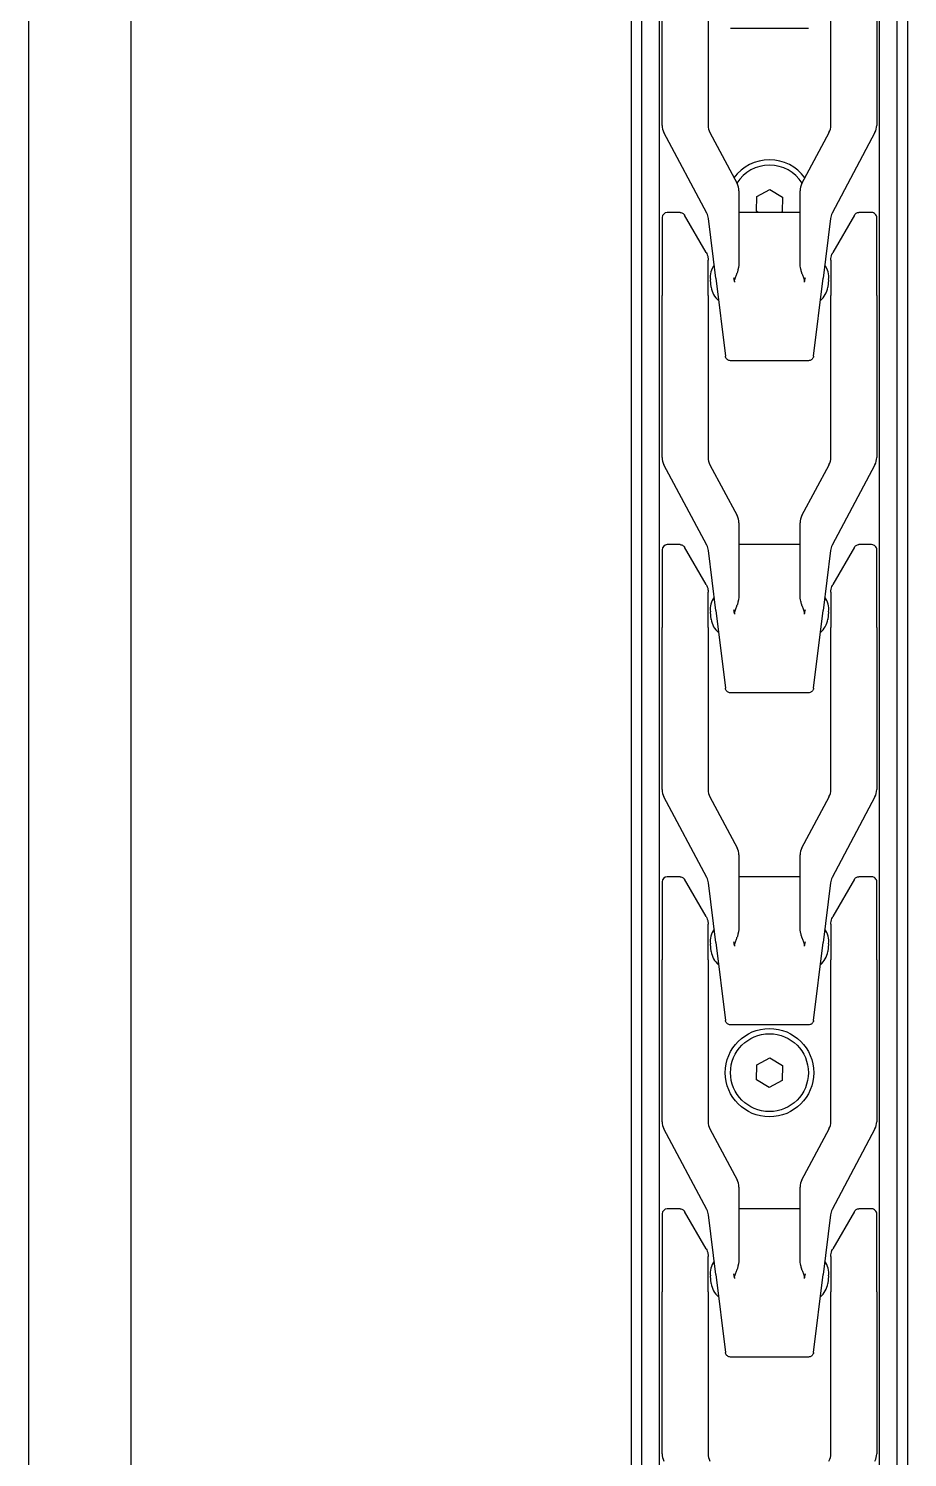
# Model space of a CAD drawing. Extents: x -3873 to 164127, y 7129 to 96529.
# Drawn here: x 42810.2 to 42982.2, y 50455 to 50734.7 of the extents above; entities that cross this region are included whole.
import ezdxf

# ---------------------------------------------------------------- set-up
doc = ezdxf.new("R2010")
doc.units = 0
doc.layers.add('LAYOUT', color=90, linetype='CONTINUOUS')
doc.layers.add('LAYOUT-KROMEKA', color=1, linetype='CONTINUOUS')

# ---------------------------------------------------------------- blocks, each defined once
blk = doc.blocks.new('A$Ccf7c2aec')
at = {"layer": 'LAYOUT-KROMEKA'}
for p, q in [((1830.63, 936.1), (281.4, 936.1)), ((1830.63, 916.1), (281.4, 916.1)), ((175.51, 818.1), (1836.63, 818.1)), ((175.51, 816.1), (1836.63, 816.1)), ((169.51, 812.6), (1840.63, 812.6)), ((1026.03, 812.1), (1057.73, 812.1)), ((1072.98, 812.1), (1057.73, 812.1)), ((1073.85, 803.36), (1089.62, 811.75)), ((1073.98, 808.59), (1073.98, 811.1)), ((1091.03, 812.1), (1122.73, 812.1)), ((1137.98, 812.1), (1122.73, 812.1)), ((1138.85, 803.36), (1154.62, 811.75)), ((1138.98, 808.59), (1138.98, 811.1)), ((1156.03, 812.1), (1187.73, 812.1)), ((1202.98, 812.1), (1187.73, 812.1)), ((1203.85, 803.36), (1219.62, 811.75)), ((1203.98, 808.59), (1203.98, 811.1)), ((1221.03, 812.1), (1252.73, 812.1)), ((1267.98, 812.1), (1252.73, 812.1)), ((1268.85, 803.36), (1284.62, 811.75)), ((1268.98, 808.59), (1268.98, 811.1)), ((1286.03, 812.1), (1317.73, 812.1)), ((1066.18, 803.5), (1073.48, 807.72)), ((1131.18, 803.5), (1138.48, 807.72)), ((1196.18, 803.5), (1203.48, 807.72)), ((1261.18, 803.5), (1268.48, 807.72)), ((1057.73, 803.1), (1026.03, 803.1)), ((1057.73, 803.1), (1064.68, 803.1)), ((1059.36, 802.49), (1060.84, 802.67)), ((1061.11, 801.6), (1072.81, 803.03)), ((1089.62, 802.75), (1079.66, 797.45)), ((1122.73, 803.1), (1091.03, 803.1)), ((1122.73, 803.1), (1129.68, 803.1)), ((1124.36, 802.49), (1125.84, 802.67)), ((1126.11, 801.6), (1137.81, 803.03)), ((1154.62, 802.75), (1144.66, 797.45)), ((1187.73, 803.1), (1156.03, 803.1)), ((1187.73, 803.1), (1194.68, 803.1)), ((1189.36, 802.49), (1190.84, 802.67)), ((1191.11, 801.6), (1202.81, 803.03)), ((1219.62, 802.75), (1209.66, 797.45)), ((1252.73, 803.1), (1221.03, 803.1)), ((1252.73, 803.1), (1259.68, 803.1)), ((1254.36, 802.49), (1255.84, 802.67)), ((1256.11, 801.6), (1267.81, 803.03)), ((1284.62, 802.75), (1274.66, 797.45)), ((1317.73, 803.1), (1286.03, 803.1)), ((1061.11, 801.6), (1045.86, 799.73)), ((1126.11, 801.6), (1110.86, 799.73)), ((1191.11, 801.6), (1175.86, 799.73)), ((1256.11, 801.6), (1240.86, 799.73)), ((1044.98, 783.47), (1044.98, 798.73)), ((1078.25, 797.1), (1064.13, 797.1)), ((1073.98, 785.1), (1073.98, 797.1)), ((1109.98, 783.47), (1109.98, 798.73)), ((1143.25, 797.1), (1129.13, 797.1)), ((1138.98, 785.1), (1138.98, 797.1)), ((1174.98, 783.47), (1174.98, 798.73)), ((1208.25, 797.1), (1194.13, 797.1)), ((1203.98, 785.1), (1203.98, 797.1)), ((1239.98, 783.47), (1239.98, 798.73)), ((1273.25, 797.1), (1259.13, 797.1)), ((1268.98, 785.1), (1268.98, 797.1)), ((1304.98, 783.47), (1304.98, 798.73)), ((1097.75, 791.17), (1099.25, 793.63)), ((1099.25, 793.63), (1102.14, 793.56)), ((1102.14, 793.56), (1103.52, 791.03)), ((1268.98, 793.2), (1269.25, 793.63)), ((1269.25, 793.63), (1272.14, 793.56)), ((1272.14, 793.56), (1273.52, 791.03)), ((1099.13, 788.64), (1097.75, 791.17)), ((1102.02, 788.57), (1099.13, 788.64)), ((1103.52, 791.03), (1102.02, 788.57)), ((1269.13, 788.64), (1268.98, 788.9)), ((1272.02, 788.57), (1269.13, 788.64)), ((1273.52, 791.03), (1272.02, 788.57)), ((1064.13, 785.1), (1078.25, 785.1)), ((1079.66, 784.75), (1089.62, 779.45)), ((1129.13, 785.1), (1143.25, 785.1)), ((1144.66, 784.75), (1154.62, 779.45)), ((1194.13, 785.1), (1208.25, 785.1)), ((1209.66, 784.75), (1219.62, 779.45)), ((1259.13, 785.1), (1273.25, 785.1)), ((1274.66, 784.75), (1284.62, 779.45)), ((1045.86, 782.47), (1061.11, 780.6)), ((1072.81, 779.17), (1061.11, 780.6)), ((1110.86, 782.47), (1126.11, 780.6)), ((1137.81, 779.17), (1126.11, 780.6)), ((1175.86, 782.47), (1191.11, 780.6)), ((1202.81, 779.17), (1191.11, 780.6)), ((1240.86, 782.47), (1256.11, 780.6)), ((1267.81, 779.17), (1256.11, 780.6)), ((1026.03, 779.1), (1057.73, 779.1)), ((1064.68, 779.1), (1057.73, 779.1)), ((1060.84, 779.53), (1059.36, 779.71)), ((1073.48, 774.48), (1066.18, 778.7)), ((1089.62, 770.45), (1073.85, 778.84)), ((1091.03, 779.1), (1122.73, 779.1)), ((1129.68, 779.1), (1122.73, 779.1)), ((1125.84, 779.53), (1124.36, 779.71)), ((1138.48, 774.48), (1131.18, 778.7)), ((1154.62, 770.45), (1138.85, 778.84)), ((1156.03, 779.1), (1187.73, 779.1)), ((1194.68, 779.1), (1187.73, 779.1)), ((1190.84, 779.53), (1189.36, 779.71)), ((1203.48, 774.48), (1196.18, 778.7)), ((1219.62, 770.45), (1203.85, 778.84)), ((1221.03, 779.1), (1252.73, 779.1)), ((1259.68, 779.1), (1252.73, 779.1)), ((1255.84, 779.53), (1254.36, 779.71)), ((1268.48, 774.48), (1261.18, 778.7)), ((1284.62, 770.45), (1268.85, 778.84)), ((1286.03, 779.1), (1317.73, 779.1)), ((1073.98, 771.1), (1073.98, 773.61)), ((1138.98, 771.1), (1138.98, 773.61)), ((1203.98, 771.1), (1203.98, 773.61)), ((1268.98, 771.1), (1268.98, 773.61)), ((1840.63, 769.6), (169.51, 769.6)), ((1057.73, 770.1), (1026.03, 770.1)), ((1057.73, 770.1), (1072.98, 770.1)), ((1122.73, 770.1), (1091.03, 770.1)), ((1122.73, 770.1), (1137.98, 770.1)), ((1187.73, 770.1), (1156.03, 770.1)), ((1187.73, 770.1), (1202.98, 770.1)), ((1252.73, 770.1), (1221.03, 770.1)), ((1252.73, 770.1), (1267.98, 770.1)), ((1317.73, 770.1), (1286.03, 770.1)), ((175.51, 766.1), (1836.63, 766.1)), ((1836.63, 764.1), (175.51, 764.1))]:
    blk.add_line(p, q, dxfattribs=at)
for radius in [8.65, 7.62]:
    blk.add_circle((1100.63, 791.1), radius, dxfattribs=at)
for centre, radius, start, end in [((1026.03, 809.1), 3, 90, 118), ((1072.98, 811.1), 1, 0, 90), ((1091.03, 809.1), 3, 90, 118), ((1137.98, 811.1), 1, 0, 90), ((1156.03, 809.1), 3, 90, 118), ((1202.98, 811.1), 1, 0, 90), ((1221.03, 809.1), 3, 90, 118), ((1267.98, 811.1), 1, 0, 90), ((1286.03, 809.1), 3, 90, 118), ((1026.03, 800.1), 3, 90, 118), ((1061.33, 798.7), 4, 53.4646, 96.9958), ((1072.44, 806.01), 3, 276.9958, 298), ((1091.03, 800.1), 3, 90, 118), ((1126.33, 798.7), 4, 53.4646, 96.9958), ((1137.44, 806.01), 3, 276.9958, 298), ((1156.03, 800.1), 3, 90, 118), ((1191.33, 798.7), 4, 53.4646, 96.9958), ((1202.44, 806.01), 3, 276.9958, 298), ((1221.03, 800.1), 3, 90, 118), ((1256.33, 798.7), 4, 53.4646, 96.9958), ((1267.44, 806.01), 3, 276.9958, 298), ((1286.03, 800.1), 3, 90, 118), ((1059.85, 798.52), 4, 96.9958, 140.527), ((1124.85, 798.52), 4, 96.9958, 140.527), ((1189.85, 798.52), 4, 96.9958, 140.527), ((1254.85, 798.52), 4, 96.9958, 140.527), ((1078.25, 800.1), 3, 270, 298), ((1143.25, 800.1), 3, 270, 298), ((1208.25, 800.1), 3, 270, 298), ((1273.25, 800.1), 3, 270, 298), ((1270.63, 791.1), 7.62, 302.7989, 57.2011), ((1270.63, 791.1), 8.65, 306.5463, 53.4537), ((1078.25, 782.1), 3, 62, 90), ((1143.25, 782.1), 3, 62, 90), ((1208.25, 782.1), 3, 62, 90), ((1273.25, 782.1), 3, 62, 90), ((1059.85, 783.68), 4, 219.473, 263.0042), ((1061.33, 783.5), 4, 263.0042, 306.5354), ((1124.85, 783.68), 4, 219.473, 263.0042), ((1126.33, 783.5), 4, 263.0042, 306.5354), ((1189.85, 783.68), 4, 219.473, 263.0042), ((1191.33, 783.5), 4, 263.0042, 306.5354), ((1254.85, 783.68), 4, 219.473, 263.0042), ((1256.33, 783.5), 4, 263.0042, 306.5354), ((1026.03, 782.1), 3, 242, 270), ((1072.44, 776.19), 3, 62, 83.0042), ((1091.03, 782.1), 3, 242, 270), ((1137.44, 776.19), 3, 62, 83.0042), ((1156.03, 782.1), 3, 242, 270), ((1202.44, 776.19), 3, 62, 83.0042), ((1221.03, 782.1), 3, 242, 270), ((1267.44, 776.19), 3, 62, 83.0042), ((1286.03, 782.1), 3, 242, 270), ((1026.03, 773.1), 3, 242, 270), ((1072.98, 771.1), 1, 270, 0), ((1091.03, 773.1), 3, 242, 270), ((1137.98, 771.1), 1, 270, 0), ((1156.03, 773.1), 3, 242, 270), ((1202.98, 771.1), 1, 270, 0), ((1221.03, 773.1), 3, 242, 270), ((1267.98, 771.1), 1, 270, 0), ((1286.03, 773.1), 3, 242, 270)]:
    blk.add_arc(centre, radius, start, end, dxfattribs=at)
for points, knots in [([(1073.98, 808.59), (1073.98, 808.48), (1073.96, 808.36), (1073.89, 808.16), (1073.84, 808.06), (1073.71, 807.89), (1073.63, 807.81), (1073.52, 807.74), (1073.5, 807.73), (1073.48, 807.72)], [0.0000243, 0.0000243, 0.0000243, 0.0000243, 0.0328926, 0.0328926, 0.0653838, 0.0653838, 0.0978897, 0.0978897, 0.1042618, 0.1042618, 0.1042618, 0.1042618]), ([(1138.98, 808.59), (1138.98, 808.48), (1138.96, 808.36), (1138.89, 808.16), (1138.84, 808.06), (1138.71, 807.89), (1138.63, 807.81), (1138.52, 807.74), (1138.5, 807.73), (1138.48, 807.72)], [0.0000243, 0.0000243, 0.0000243, 0.0000243, 0.0328926, 0.0328926, 0.0653838, 0.0653838, 0.0978897, 0.0978897, 0.1042618, 0.1042618, 0.1042618, 0.1042618]), ([(1203.98, 808.59), (1203.98, 808.48), (1203.96, 808.36), (1203.89, 808.16), (1203.84, 808.06), (1203.71, 807.89), (1203.63, 807.81), (1203.52, 807.74), (1203.5, 807.73), (1203.48, 807.72)], [0.0000243, 0.0000243, 0.0000243, 0.0000243, 0.0328926, 0.0328926, 0.0653838, 0.0653838, 0.0978897, 0.0978897, 0.1042618, 0.1042618, 0.1042618, 0.1042618]), ([(1268.98, 808.59), (1268.98, 808.48), (1268.96, 808.36), (1268.89, 808.16), (1268.84, 808.06), (1268.71, 807.89), (1268.63, 807.81), (1268.52, 807.74), (1268.5, 807.73), (1268.48, 807.72)], [0.0000243, 0.0000243, 0.0000243, 0.0000243, 0.0328926, 0.0328926, 0.0653838, 0.0653838, 0.0978897, 0.0978897, 0.1042618, 0.1042618, 0.1042618, 0.1042618]), ([(1066.18, 803.5), (1065.87, 803.32), (1065.53, 803.2), (1065.17, 803.14), (1065.08, 803.13), (1064.99, 803.11), (1064.89, 803.11), (1064.82, 803.1), (1064.75, 803.1), (1064.68, 803.1)], [0, 0, 0, 0, 0.684637, 0.684637, 0.684637, 0.86523, 0.86523, 0.86523, 1, 1, 1, 1]), ([(1131.18, 803.5), (1130.87, 803.32), (1130.53, 803.2), (1130.17, 803.14), (1130.08, 803.13), (1129.99, 803.11), (1129.89, 803.11), (1129.82, 803.1), (1129.75, 803.1), (1129.68, 803.1)], [0, 0, 0, 0, 0.684637, 0.684637, 0.684637, 0.86523, 0.86523, 0.86523, 1, 1, 1, 1]), ([(1196.18, 803.5), (1195.87, 803.32), (1195.53, 803.2), (1195.17, 803.14), (1195.08, 803.13), (1194.99, 803.11), (1194.89, 803.11), (1194.82, 803.1), (1194.75, 803.1), (1194.68, 803.1)], [0, 0, 0, 0, 0.684637, 0.684637, 0.684637, 0.86523, 0.86523, 0.86523, 1, 1, 1, 1]), ([(1261.18, 803.5), (1260.87, 803.32), (1260.53, 803.2), (1260.17, 803.14), (1260.08, 803.13), (1259.99, 803.11), (1259.89, 803.11), (1259.82, 803.1), (1259.75, 803.1), (1259.68, 803.1)], [0, 0, 0, 0, 0.684637, 0.684637, 0.684637, 0.86523, 0.86523, 0.86523, 1, 1, 1, 1]), ([(1044.98, 798.73), (1044.98, 798.84), (1045, 798.95), (1045.07, 799.16), (1045.12, 799.25), (1045.25, 799.43), (1045.34, 799.5), (1045.52, 799.62), (1045.62, 799.67), (1045.74, 799.7), (1045.77, 799.71), (1045.8, 799.72), (1045.81, 799.72), (1045.83, 799.72), (1045.84, 799.72), (1045.85, 799.72), (1045.85, 799.72), (1045.85, 799.73), (1045.86, 799.73), (1045.86, 799.73), (1045.86, 799.73), (1045.86, 799.73), (1045.86, 799.73), (1045.86, 799.73), (1045.86, 799.73), (1045.86, 799.73), (1045.86, 799.73), (1045.86, 799.73), (1045.86, 799.73), (1045.86, 799.73), (1045.86, 799.73), (1045.86, 799.73)], [0.0000031, 0.0000031, 0.0000031, 0.0000031, 0.0324341, 0.0324341, 0.064942, 0.064942, 0.0974473, 0.0974473, 0.1299526, 0.1299526, 0.137103, 0.137103, 0.1406951, 0.1406951, 0.1424933, 0.1424933, 0.1433926, 0.1433926, 0.1438423, 0.1438423, 0.1440672, 0.1440672, 0.1441796, 0.1441796, 0.1442358, 0.1442358, 0.1442639, 0.1442639, 0.144278, 0.144278, 0.1443297, 0.1443297, 0.1443297, 0.1443297]), ([(1060.36, 797.88), (1060.64, 797.95), (1060.93, 798.02), (1061.21, 798.09), (1061.22, 798.1), (1061.22, 798.1), (1061.23, 798.1)], [0, 0, 0, 0, 0.971612, 0.971612, 0.971612, 1, 1, 1, 1]), ([(1060.36, 797.88), (1060.45, 797.91), (1060.54, 797.92), (1060.78, 797.92), (1060.91, 797.89), (1061.18, 797.8), (1061.31, 797.75), (1061.65, 797.62), (1061.86, 797.54), (1062.07, 797.46)], [-1.068908, -1.068908, -1.068908, -1.068908, -1.0410443, -1.0410443, -0.9974409, -0.9974409, -0.9538374, -0.9538374, -0.8852676, -0.8852676, -0.8852676, -0.8852676]), ([(1064.13, 797.1), (1063.56, 797.1), (1062.86, 797.21), (1062.21, 797.41), (1062.14, 797.44), (1062.07, 797.46)], [-0.3189368, -0.3189368, -0.3189368, -0.3189368, -0.1295167, -0.1295167, -0.1071311, -0.1071311, -0.1071311, -0.1071311]), ([(1109.98, 798.73), (1109.98, 798.84), (1110, 798.95), (1110.07, 799.16), (1110.12, 799.25), (1110.25, 799.43), (1110.34, 799.5), (1110.52, 799.62), (1110.62, 799.67), (1110.74, 799.7), (1110.77, 799.71), (1110.8, 799.72), (1110.81, 799.72), (1110.83, 799.72), (1110.84, 799.72), (1110.85, 799.72), (1110.85, 799.72), (1110.85, 799.73), (1110.86, 799.73), (1110.86, 799.73), (1110.86, 799.73), (1110.86, 799.73), (1110.86, 799.73), (1110.86, 799.73), (1110.86, 799.73), (1110.86, 799.73), (1110.86, 799.73), (1110.86, 799.73), (1110.86, 799.73), (1110.86, 799.73), (1110.86, 799.73), (1110.86, 799.73)], [0.0000031, 0.0000031, 0.0000031, 0.0000031, 0.0324341, 0.0324341, 0.064942, 0.064942, 0.0974473, 0.0974473, 0.1299526, 0.1299526, 0.137103, 0.137103, 0.1406951, 0.1406951, 0.1424933, 0.1424933, 0.1433926, 0.1433926, 0.1438423, 0.1438423, 0.1440672, 0.1440672, 0.1441796, 0.1441796, 0.1442358, 0.1442358, 0.1442639, 0.1442639, 0.144278, 0.144278, 0.1443633, 0.1443633, 0.1443633, 0.1443633]), ([(1125.36, 797.88), (1125.64, 797.95), (1125.93, 798.02), (1126.21, 798.09), (1126.22, 798.1), (1126.22, 798.1), (1126.23, 798.1)], [0, 0, 0, 0, 0.971612, 0.971612, 0.971612, 1, 1, 1, 1]), ([(1125.36, 797.88), (1125.45, 797.91), (1125.54, 797.92), (1125.78, 797.92), (1125.91, 797.89), (1126.18, 797.8), (1126.31, 797.75), (1126.65, 797.62), (1126.86, 797.54), (1127.07, 797.46)], [-1.068908, -1.068908, -1.068908, -1.068908, -1.0410443, -1.0410443, -0.9974409, -0.9974409, -0.9538374, -0.9538374, -0.8852676, -0.8852676, -0.8852676, -0.8852676]), ([(1129.13, 797.1), (1128.56, 797.1), (1127.86, 797.21), (1127.21, 797.41), (1127.14, 797.44), (1127.07, 797.46)], [-0.3189368, -0.3189368, -0.3189368, -0.3189368, -0.1295167, -0.1295167, -0.1071311, -0.1071311, -0.1071311, -0.1071311]), ([(1174.98, 798.73), (1174.98, 798.84), (1175, 798.95), (1175.07, 799.16), (1175.12, 799.25), (1175.25, 799.43), (1175.34, 799.5), (1175.52, 799.62), (1175.62, 799.67), (1175.74, 799.7), (1175.77, 799.71), (1175.8, 799.72), (1175.81, 799.72), (1175.83, 799.72), (1175.84, 799.72), (1175.85, 799.72), (1175.85, 799.72), (1175.85, 799.73), (1175.86, 799.73), (1175.86, 799.73), (1175.86, 799.73), (1175.86, 799.73), (1175.86, 799.73), (1175.86, 799.73), (1175.86, 799.73), (1175.86, 799.73), (1175.86, 799.73), (1175.86, 799.73), (1175.86, 799.73), (1175.86, 799.73), (1175.86, 799.73), (1175.86, 799.73)], [0.0000031, 0.0000031, 0.0000031, 0.0000031, 0.0324341, 0.0324341, 0.064942, 0.064942, 0.0974473, 0.0974473, 0.1299526, 0.1299526, 0.137103, 0.137103, 0.1406951, 0.1406951, 0.1424933, 0.1424933, 0.1433926, 0.1433926, 0.1438423, 0.1438423, 0.1440672, 0.1440672, 0.1441796, 0.1441796, 0.1442358, 0.1442358, 0.1442639, 0.1442639, 0.144278, 0.144278, 0.1443686, 0.1443686, 0.1443686, 0.1443686]), ([(1190.36, 797.88), (1190.64, 797.95), (1190.93, 798.02), (1191.21, 798.09), (1191.22, 798.1), (1191.22, 798.1), (1191.23, 798.1)], [0, 0, 0, 0, 0.971612, 0.971612, 0.971612, 1, 1, 1, 1]), ([(1190.36, 797.88), (1190.45, 797.91), (1190.54, 797.92), (1190.78, 797.92), (1190.91, 797.89), (1191.18, 797.8), (1191.31, 797.75), (1191.65, 797.62), (1191.86, 797.54), (1192.07, 797.46)], [-1.068908, -1.068908, -1.068908, -1.068908, -1.0410443, -1.0410443, -0.9974409, -0.9974409, -0.9538374, -0.9538374, -0.8852676, -0.8852676, -0.8852676, -0.8852676]), ([(1194.13, 797.1), (1193.56, 797.1), (1192.86, 797.21), (1192.21, 797.41), (1192.14, 797.44), (1192.07, 797.46)], [-0.3189368, -0.3189368, -0.3189368, -0.3189368, -0.1295167, -0.1295167, -0.1071311, -0.1071311, -0.1071311, -0.1071311]), ([(1239.98, 798.73), (1239.98, 798.84), (1240, 798.95), (1240.07, 799.16), (1240.12, 799.25), (1240.25, 799.43), (1240.34, 799.5), (1240.52, 799.62), (1240.62, 799.67), (1240.74, 799.7), (1240.77, 799.71), (1240.8, 799.72), (1240.81, 799.72), (1240.83, 799.72), (1240.84, 799.72), (1240.85, 799.72), (1240.85, 799.72), (1240.85, 799.73), (1240.86, 799.73), (1240.86, 799.73), (1240.86, 799.73), (1240.86, 799.73), (1240.86, 799.73), (1240.86, 799.73), (1240.86, 799.73), (1240.86, 799.73), (1240.86, 799.73), (1240.86, 799.73), (1240.86, 799.73), (1240.86, 799.73), (1240.86, 799.73), (1240.86, 799.73)], [0.0000031, 0.0000031, 0.0000031, 0.0000031, 0.0324341, 0.0324341, 0.064942, 0.064942, 0.0974473, 0.0974473, 0.1299526, 0.1299526, 0.137103, 0.137103, 0.1406951, 0.1406951, 0.1424933, 0.1424933, 0.1433926, 0.1433926, 0.1438423, 0.1438423, 0.1440672, 0.1440672, 0.1441796, 0.1441796, 0.1442358, 0.1442358, 0.1442639, 0.1442639, 0.144278, 0.144278, 0.1443039, 0.1443039, 0.1443039, 0.1443039]), ([(1255.36, 797.88), (1255.64, 797.95), (1255.93, 798.02), (1256.21, 798.09), (1256.22, 798.1), (1256.22, 798.1), (1256.23, 798.1)], [0, 0, 0, 0, 0.971612, 0.971612, 0.971612, 1, 1, 1, 1]), ([(1255.36, 797.88), (1255.45, 797.91), (1255.54, 797.92), (1255.78, 797.92), (1255.91, 797.89), (1256.18, 797.8), (1256.31, 797.75), (1256.65, 797.62), (1256.86, 797.54), (1257.07, 797.46)], [-1.068908, -1.068908, -1.068908, -1.068908, -1.0410443, -1.0410443, -0.9974409, -0.9974409, -0.9538374, -0.9538374, -0.8852676, -0.8852676, -0.8852676, -0.8852676]), ([(1259.13, 797.1), (1258.56, 797.1), (1257.86, 797.21), (1257.21, 797.41), (1257.14, 797.44), (1257.07, 797.46)], [-0.3189368, -0.3189368, -0.3189368, -0.3189368, -0.1295167, -0.1295167, -0.1071311, -0.1071311, -0.1071311, -0.1071311]), ([(1045.86, 782.47), (1045.8, 782.48), (1045.74, 782.5), (1045.62, 782.53), (1045.56, 782.56), (1045.43, 782.63), (1045.36, 782.68), (1045.24, 782.79), (1045.19, 782.86), (1045.1, 783), (1045.06, 783.07), (1045, 783.25), (1044.98, 783.36), (1044.98, 783.47)], [0, 0, 0, 0, 0.0189655, 0.0189655, 0.0372722, 0.0372722, 0.062465, 0.062465, 0.0876578, 0.0876578, 0.1128506, 0.1128506, 0.1444801, 0.1444801, 0.1444801, 0.1444801]), ([(1062.07, 784.74), (1061.86, 784.66), (1061.65, 784.58), (1061.31, 784.45), (1061.18, 784.4), (1060.91, 784.31), (1060.78, 784.28), (1060.54, 784.28), (1060.45, 784.29), (1060.36, 784.32)], [0.8852676, 0.8852676, 0.8852676, 0.8852676, 0.9538374, 0.9538374, 0.9974409, 0.9974409, 1.0410443, 1.0410443, 1.068908, 1.068908, 1.068908, 1.068908]), ([(1061.23, 784.1), (1061.22, 784.1), (1061.22, 784.1), (1061.21, 784.11), (1060.93, 784.18), (1060.64, 784.25), (1060.36, 784.32)], [0, 0, 0, 0, 0.028388, 0.028388, 0.028388, 1, 1, 1, 1]), ([(1062.07, 784.74), (1062.11, 784.75), (1062.15, 784.76), (1062.43, 784.86), (1062.67, 784.92), (1063.28, 785.05), (1063.71, 785.1), (1064.13, 785.1)], [-0.4553156, -0.4553156, -0.4553156, -0.4553156, -0.4433521, -0.4433521, -0.371047, -0.371047, -0.2439974, -0.2439974, -0.2439974, -0.2439974]), ([(1110.86, 782.47), (1110.86, 782.47), (1110.86, 782.47), (1110.86, 782.47), (1110.86, 782.47), (1110.86, 782.47), (1110.86, 782.47), (1110.86, 782.47), (1110.86, 782.47), (1110.86, 782.47), (1110.86, 782.47), (1110.85, 782.47), (1110.85, 782.47), (1110.85, 782.48), (1110.84, 782.48), (1110.83, 782.48), (1110.82, 782.48), (1110.8, 782.48), (1110.78, 782.49), (1110.74, 782.5), (1110.71, 782.5), (1110.62, 782.53), (1110.56, 782.56), (1110.43, 782.63), (1110.36, 782.68), (1110.24, 782.79), (1110.19, 782.86), (1110.1, 783), (1110.06, 783.07), (1110, 783.25), (1109.98, 783.36), (1109.98, 783.47)], [0, 0, 0, 0, 0.0000187, 0.0000187, 0.000056, 0.000056, 0.0001306, 0.0001306, 0.0002799, 0.0002799, 0.0005785, 0.0005785, 0.0011757, 0.0011757, 0.0023699, 0.0023699, 0.0047569, 0.0047569, 0.0095212, 0.0095212, 0.0189714, 0.0189714, 0.037278, 0.037278, 0.0624708, 0.0624708, 0.0876637, 0.0876637, 0.1128565, 0.1128565, 0.144486, 0.144486, 0.144486, 0.144486]), ([(1127.07, 784.74), (1126.86, 784.66), (1126.65, 784.58), (1126.31, 784.45), (1126.18, 784.4), (1125.91, 784.31), (1125.78, 784.28), (1125.54, 784.28), (1125.45, 784.29), (1125.36, 784.32)], [0.8852676, 0.8852676, 0.8852676, 0.8852676, 0.9538374, 0.9538374, 0.9974409, 0.9974409, 1.0410443, 1.0410443, 1.068908, 1.068908, 1.068908, 1.068908]), ([(1126.23, 784.1), (1126.22, 784.1), (1126.22, 784.1), (1126.21, 784.11), (1125.93, 784.18), (1125.64, 784.25), (1125.36, 784.32)], [0, 0, 0, 0, 0.028388, 0.028388, 0.028388, 1, 1, 1, 1]), ([(1127.07, 784.74), (1127.11, 784.75), (1127.15, 784.76), (1127.43, 784.86), (1127.67, 784.92), (1128.28, 785.05), (1128.71, 785.1), (1129.13, 785.1)], [-0.4553156, -0.4553156, -0.4553156, -0.4553156, -0.4433521, -0.4433521, -0.371047, -0.371047, -0.2439974, -0.2439974, -0.2439974, -0.2439974]), ([(1175.86, 782.47), (1175.86, 782.47), (1175.86, 782.47), (1175.86, 782.47), (1175.86, 782.47), (1175.86, 782.47), (1175.86, 782.47), (1175.86, 782.47), (1175.86, 782.47), (1175.86, 782.47), (1175.86, 782.47), (1175.85, 782.47), (1175.85, 782.47), (1175.85, 782.48), (1175.84, 782.48), (1175.83, 782.48), (1175.82, 782.48), (1175.8, 782.48), (1175.78, 782.49), (1175.74, 782.5), (1175.71, 782.5), (1175.62, 782.53), (1175.56, 782.56), (1175.43, 782.63), (1175.36, 782.68), (1175.24, 782.79), (1175.19, 782.86), (1175.1, 783), (1175.06, 783.07), (1175, 783.25), (1174.98, 783.36), (1174.98, 783.47)], [0, 0, 0, 0, 0.0000187, 0.0000187, 0.000056, 0.000056, 0.0001306, 0.0001306, 0.0002799, 0.0002799, 0.0005785, 0.0005785, 0.0011757, 0.0011757, 0.0023699, 0.0023699, 0.0047569, 0.0047569, 0.0095212, 0.0095212, 0.0189714, 0.0189714, 0.037278, 0.037278, 0.0624708, 0.0624708, 0.0876637, 0.0876637, 0.1128565, 0.1128565, 0.144486, 0.144486, 0.144486, 0.144486]), ([(1192.07, 784.74), (1191.86, 784.66), (1191.65, 784.58), (1191.31, 784.45), (1191.18, 784.4), (1190.91, 784.31), (1190.78, 784.28), (1190.54, 784.28), (1190.45, 784.29), (1190.36, 784.32)], [0.8852676, 0.8852676, 0.8852676, 0.8852676, 0.9538374, 0.9538374, 0.9974409, 0.9974409, 1.0410443, 1.0410443, 1.068908, 1.068908, 1.068908, 1.068908]), ([(1191.23, 784.1), (1191.22, 784.1), (1191.22, 784.1), (1191.21, 784.11), (1190.93, 784.18), (1190.64, 784.25), (1190.36, 784.32)], [0, 0, 0, 0, 0.028388, 0.028388, 0.028388, 1, 1, 1, 1]), ([(1192.07, 784.74), (1192.11, 784.75), (1192.15, 784.76), (1192.43, 784.86), (1192.67, 784.92), (1193.28, 785.05), (1193.71, 785.1), (1194.13, 785.1)], [-0.4553156, -0.4553156, -0.4553156, -0.4553156, -0.4433521, -0.4433521, -0.371047, -0.371047, -0.2439974, -0.2439974, -0.2439974, -0.2439974]), ([(1240.86, 782.47), (1240.86, 782.47), (1240.86, 782.47), (1240.86, 782.47), (1240.86, 782.47), (1240.86, 782.47), (1240.86, 782.47), (1240.86, 782.47), (1240.86, 782.47), (1240.86, 782.47), (1240.86, 782.47), (1240.85, 782.47), (1240.85, 782.47), (1240.85, 782.48), (1240.84, 782.48), (1240.83, 782.48), (1240.82, 782.48), (1240.8, 782.48), (1240.78, 782.49), (1240.74, 782.5), (1240.71, 782.5), (1240.62, 782.53), (1240.56, 782.56), (1240.43, 782.63), (1240.36, 782.68), (1240.24, 782.79), (1240.19, 782.86), (1240.1, 783), (1240.06, 783.07), (1240, 783.25), (1239.98, 783.36), (1239.98, 783.47)], [0, 0, 0, 0, 0.0000293, 0.0000293, 0.0000666, 0.0000666, 0.0001413, 0.0001413, 0.0002906, 0.0002906, 0.0005892, 0.0005892, 0.0011863, 0.0011863, 0.0023805, 0.0023805, 0.0047676, 0.0047676, 0.0095318, 0.0095318, 0.018982, 0.018982, 0.0372887, 0.0372887, 0.0624815, 0.0624815, 0.0876743, 0.0876743, 0.1128671, 0.1128671, 0.1444966, 0.1444966, 0.1444966, 0.1444966]), ([(1257.07, 784.74), (1256.86, 784.66), (1256.65, 784.58), (1256.31, 784.45), (1256.18, 784.4), (1255.91, 784.31), (1255.78, 784.28), (1255.54, 784.28), (1255.45, 784.29), (1255.36, 784.32)], [0.8852676, 0.8852676, 0.8852676, 0.8852676, 0.9538374, 0.9538374, 0.9974409, 0.9974409, 1.0410443, 1.0410443, 1.068908, 1.068908, 1.068908, 1.068908]), ([(1256.23, 784.1), (1256.22, 784.1), (1256.22, 784.1), (1256.21, 784.11), (1255.93, 784.18), (1255.64, 784.25), (1255.36, 784.32)], [0, 0, 0, 0, 0.028388, 0.028388, 0.028388, 1, 1, 1, 1]), ([(1257.07, 784.74), (1257.11, 784.75), (1257.15, 784.76), (1257.43, 784.86), (1257.67, 784.92), (1258.28, 785.05), (1258.71, 785.1), (1259.13, 785.1)], [-0.4553156, -0.4553156, -0.4553156, -0.4553156, -0.4433521, -0.4433521, -0.371047, -0.371047, -0.2439974, -0.2439974, -0.2439974, -0.2439974]), ([(1064.68, 779.1), (1065.06, 779.1), (1065.44, 779.03), (1065.8, 778.88), (1065.93, 778.83), (1066.06, 778.77), (1066.18, 778.7)], [0, 0, 0, 0, 0.729999, 0.729999, 0.729999, 1, 1, 1, 1]), ([(1129.68, 779.1), (1130.06, 779.1), (1130.44, 779.03), (1130.8, 778.88), (1130.93, 778.83), (1131.06, 778.77), (1131.18, 778.7)], [0, 0, 0, 0, 0.729999, 0.729999, 0.729999, 1, 1, 1, 1]), ([(1194.68, 779.1), (1195.06, 779.1), (1195.44, 779.03), (1195.8, 778.88), (1195.93, 778.83), (1196.06, 778.77), (1196.18, 778.7)], [0, 0, 0, 0, 0.729999, 0.729999, 0.729999, 1, 1, 1, 1]), ([(1259.68, 779.1), (1260.06, 779.1), (1260.44, 779.03), (1260.8, 778.88), (1260.93, 778.83), (1261.06, 778.77), (1261.18, 778.7)], [0, 0, 0, 0, 0.729999, 0.729999, 0.729999, 1, 1, 1, 1]), ([(1073.48, 774.48), (1073.58, 774.43), (1073.66, 774.36), (1073.81, 774.19), (1073.86, 774.1), (1073.95, 773.9), (1073.97, 773.79), (1073.98, 773.66), (1073.98, 773.64), (1073.98, 773.61)], [0, 0, 0, 0, 0.0323681, 0.0323681, 0.0648784, 0.0648784, 0.0973836, 0.0973836, 0.104244, 0.104244, 0.104244, 0.104244]), ([(1138.48, 774.48), (1138.58, 774.43), (1138.66, 774.36), (1138.81, 774.19), (1138.86, 774.1), (1138.95, 773.9), (1138.97, 773.79), (1138.98, 773.66), (1138.98, 773.64), (1138.98, 773.61)], [0, 0, 0, 0, 0.032368, 0.032368, 0.0648783, 0.0648783, 0.0973835, 0.0973835, 0.104244, 0.104244, 0.104244, 0.104244]), ([(1203.48, 774.48), (1203.58, 774.43), (1203.66, 774.36), (1203.81, 774.19), (1203.86, 774.1), (1203.95, 773.9), (1203.97, 773.79), (1203.98, 773.66), (1203.98, 773.64), (1203.98, 773.61)], [0, 0, 0, 0, 0.0323681, 0.0323681, 0.0648784, 0.0648784, 0.0973836, 0.0973836, 0.104244, 0.104244, 0.104244, 0.104244]), ([(1268.48, 774.48), (1268.58, 774.43), (1268.66, 774.36), (1268.81, 774.19), (1268.86, 774.1), (1268.95, 773.9), (1268.97, 773.79), (1268.98, 773.66), (1268.98, 773.64), (1268.98, 773.61)], [0, 0, 0, 0, 0.0323681, 0.0323681, 0.0648784, 0.0648784, 0.0973836, 0.0973836, 0.104244, 0.104244, 0.104244, 0.104244])]:
    blk.add_open_spline(points, degree=3, knots=knots, dxfattribs=at)

msp = doc.modelspace()

# ---------------------------------------------------------------- block references
at = {"layer": 'LAYOUT', "color": 4, "linetype": 'Continuous', "ltscale": 20, "rotation": 89.99999999999999}
msp.add_blockref('A$Ccf7c2aec', (43746.26, 49429.67), dxfattribs=at)

doc.saveas('drawing.dxf')
